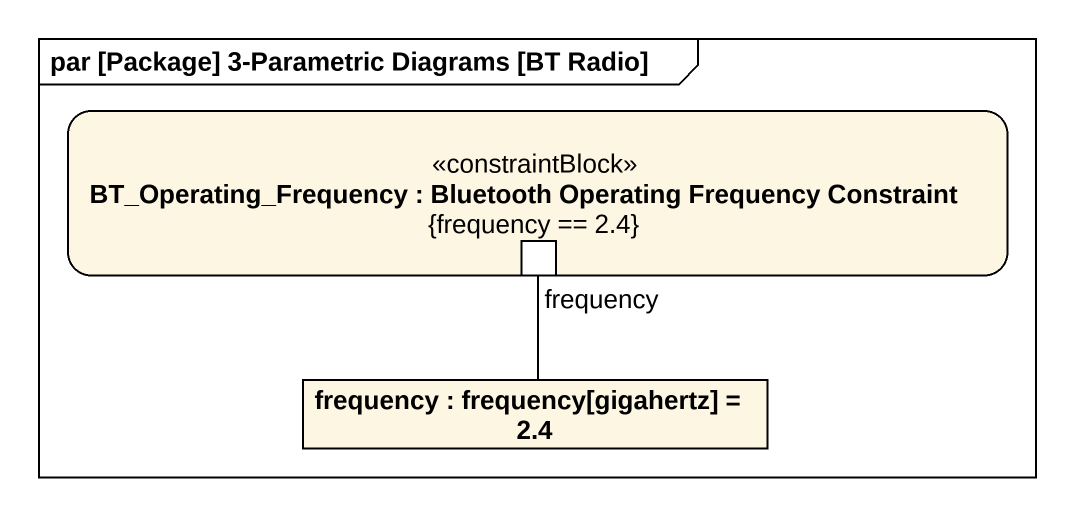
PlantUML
@startuml
mainframe par [Package] 3-Parametric Diagrams [BT Radio]
rectangle "BT_Operating_Frequency : Bluetooth Operating Frequency Constraint\n{frequency == 2.4}" as BT_Operating_Frequency <<constraintBlock>> {
  port frequency
}
rectangle "frequency : frequency[gigahertz] = 2.4" as frequency_2
frequency -- frequency_2
@enduml
